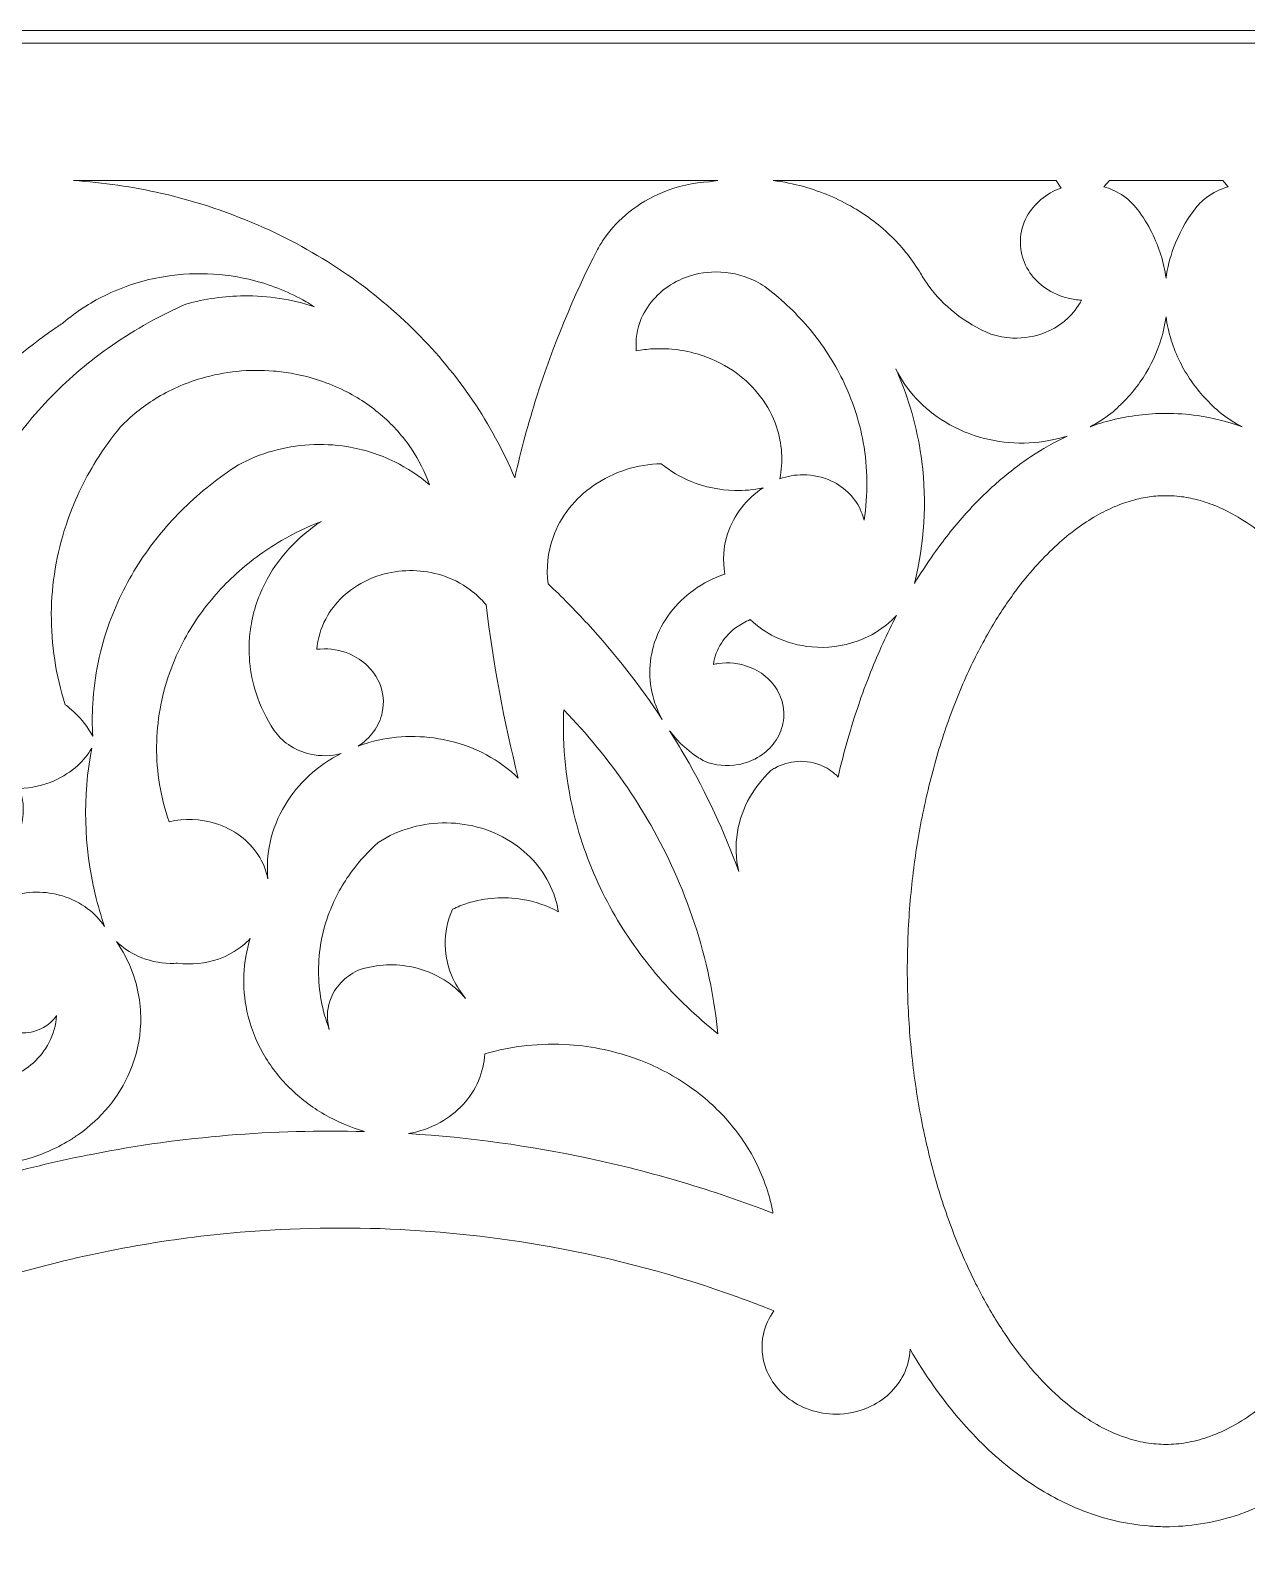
# Model space of a CAD drawing. Header units: millimetres. Extents: x 4600 to 4846, y 410 to 672.
# Drawn here: x 4657.3 to 4705.5, y 471.2 to 531.8 of the extents above; entities that cross this region are included whole.
import ezdxf

# ---------------------------------------------------------------- set-up
doc = ezdxf.new("R2010")
doc.units = ezdxf.units.MM
doc.header["$MEASUREMENT"] = 0
doc.layers.add('SITARA ALL', color=18, linetype='Continuous', true_color=0x000000)

msp = doc.modelspace()

# ---------------------------------------------------------------- linework, layer by layer
at = {"layer": 'SITARA ALL', "lineweight": 9}
for points, knots in [([(4600.273, 531.799), (4600.273, 531.799), (4844.273, 531.799), (4844.273, 531.799), (4844.273, 531.799), (4844.273, 409.799), (4844.273, 409.799), (4844.273, 409.799), (4600.273, 409.799), (4600.273, 409.799), (4600.273, 409.799), (4600.273, 531.799), (4600.273, 531.799)], [0, 0, 0, 0, 0.25, 0.25, 0.25, 0.5, 0.5, 0.5, 0.75, 0.75, 0.75, 1, 1, 1, 1]), ([(4702.273, 472.502), (4702.273, 472.502), (4702.415, 472.503), (4702.415, 472.503), (4703.356, 472.522), (4704.287, 472.686), (4705.178, 472.991), (4705.296, 473.032), (4705.414, 473.075), (4705.53, 473.121), (4706.308, 473.425), (4707.048, 473.817), (4707.737, 474.29), (4707.825, 474.351), (4707.913, 474.413), (4707.999, 474.476), (4708.771, 475.041), (4709.484, 475.682), (4710.127, 476.39), (4710.182, 476.451), (4710.236, 476.512), (4710.291, 476.574), (4711.068, 477.462), (4711.76, 478.422), (4712.358, 479.44), (4712.358, 479.44), (4712.411, 479.532), (4712.411, 479.532), (4712.425, 479.165), (4712.52, 478.807), (4712.691, 478.482), (4712.84, 478.2), (4713.038, 477.947), (4713.275, 477.735), (4713.529, 477.508), (4713.82, 477.326), (4714.135, 477.198), (4714.519, 477.043), (4714.929, 476.963), (4715.342, 476.963), (4715.784, 476.962), (4716.22, 477.053), (4716.624, 477.23), (4716.935, 477.366), (4717.22, 477.554), (4717.467, 477.788), (4717.641, 477.953), (4717.793, 478.142), (4717.918, 478.348), (4718.102, 478.652), (4718.219, 478.993), (4718.26, 479.347), (4718.308, 479.768), (4718.244, 480.194), (4718.076, 480.583), (4718.004, 480.75), (4717.914, 480.909), (4717.808, 481.058), (4720.057, 481.957), (4722.374, 482.676), (4724.737, 483.207), (4727.815, 483.898), (4730.956, 484.276), (4734.11, 484.332), (4737.51, 484.395), (4740.908, 484.086), (4744.241, 483.411), (4746.654, 482.922), (4749.024, 482.239), (4751.327, 481.368), (4753.364, 480.598), (4755.342, 479.678), (4757.244, 478.616), (4758.133, 478.119), (4759.005, 477.59), (4759.857, 477.031), (4761.439, 476.115), (4763.092, 475.327), (4764.8, 474.673), (4766.791, 473.911), (4768.845, 473.328), (4770.94, 472.933), (4774.144, 472.328), (4777.413, 472.155), (4780.663, 472.418), (4783.034, 472.609), (4785.38, 473.034), (4787.668, 473.685), (4789.542, 474.219), (4791.368, 474.908), (4793.127, 475.744), (4794.718, 476.5), (4796.246, 477.379), (4797.7, 478.374), (4798.179, 478.702), (4798.65, 479.043), (4799.112, 479.397), (4799.666, 479.863), (4800.164, 480.392), (4800.595, 480.974), (4801.032, 481.563), (4801.393, 482.205), (4801.668, 482.885), (4801.994, 483.689), (4802.192, 484.538), (4802.253, 485.404), (4802.267, 485.6), (4802.273, 485.796), (4802.273, 485.992), (4802.273, 485.992), (4802.271, 486.167), (4802.271, 486.167), (4802.271, 486.167), (4802.271, 531.299), (4802.271, 531.299), (4802.271, 531.299), (4702.273, 531.299), (4702.273, 531.299), (4702.273, 531.299), (4602.275, 531.299), (4602.275, 531.299), (4602.275, 531.299), (4602.275, 486.167), (4602.275, 486.167), (4602.275, 486.167), (4602.273, 485.992), (4602.273, 485.992), (4602.272, 485.052), (4602.432, 484.118), (4602.746, 483.232), (4602.995, 482.531), (4603.333, 481.866), (4603.753, 481.253), (4604.161, 480.656), (4604.638, 480.11), (4605.174, 479.625), (4605.259, 479.547), (4605.346, 479.471), (4605.435, 479.397), (4606.787, 478.362), (4608.217, 477.432), (4609.713, 476.615), (4611.371, 475.71), (4613.1, 474.942), (4614.883, 474.319), (4616.945, 473.597), (4619.069, 473.066), (4621.227, 472.731), (4625.225, 472.111), (4629.297, 472.158), (4633.279, 472.873), (4635.377, 473.249), (4637.437, 473.812), (4639.434, 474.555), (4641.167, 475.199), (4642.844, 475.981), (4644.451, 476.894), (4644.531, 476.94), (4644.61, 476.985), (4644.689, 477.031), (4646.45, 478.186), (4648.293, 479.211), (4650.202, 480.098), (4652.288, 481.066), (4654.446, 481.874), (4656.655, 482.514), (4659.322, 483.285), (4662.052, 483.815), (4664.813, 484.097), (4669.024, 484.528), (4673.275, 484.386), (4677.448, 483.674), (4679.966, 483.244), (4682.445, 482.605), (4684.858, 481.762), (4685.49, 481.542), (4686.116, 481.307), (4686.738, 481.058), (4686.541, 480.782), (4686.401, 480.47), (4686.327, 480.139), (4686.224, 479.67), (4686.262, 479.18), (4686.438, 478.733), (4686.491, 478.599), (4686.554, 478.47), (4686.628, 478.348), (4686.792, 478.078), (4687.001, 477.838), (4687.247, 477.64), (4687.52, 477.421), (4687.829, 477.25), (4688.16, 477.137), (4688.496, 477.022), (4688.849, 476.963), (4689.204, 476.963), (4689.639, 476.963), (4690.07, 477.051), (4690.469, 477.223), (4690.782, 477.358), (4691.069, 477.545), (4691.317, 477.778), (4691.55, 477.995), (4691.742, 478.253), (4691.883, 478.539), (4692.036, 478.848), (4692.122, 479.187), (4692.135, 479.532), (4692.726, 478.51), (4693.412, 477.547), (4694.185, 476.655), (4694.185, 476.655), (4694.256, 476.574), (4694.256, 476.574), (4694.882, 475.859), (4695.579, 475.209), (4696.336, 474.634), (4696.406, 474.581), (4696.476, 474.528), (4696.547, 474.476), (4697.213, 473.988), (4697.933, 473.579), (4698.692, 473.254), (4698.799, 473.208), (4698.907, 473.164), (4699.016, 473.121), (4699.832, 472.802), (4700.69, 472.604), (4701.564, 472.532), (4701.753, 472.517), (4701.942, 472.507), (4702.131, 472.503), (4702.131, 472.503), (4702.273, 472.502), (4702.273, 472.502)], [0, 0, 0, 0, 0.012821, 0.012821, 0.012821, 0.025641, 0.025641, 0.025641, 0.038462, 0.038462, 0.038462, 0.051282, 0.051282, 0.051282, 0.064103, 0.064103, 0.064103, 0.076923, 0.076923, 0.076923, 0.089744, 0.089744, 0.089744, 0.102564, 0.102564, 0.102564, 0.115385, 0.115385, 0.115385, 0.128205, 0.128205, 0.128205, 0.141026, 0.141026, 0.141026, 0.153846, 0.153846, 0.153846, 0.166667, 0.166667, 0.166667, 0.179487, 0.179487, 0.179487, 0.192308, 0.192308, 0.192308, 0.205128, 0.205128, 0.205128, 0.217949, 0.217949, 0.217949, 0.230769, 0.230769, 0.230769, 0.24359, 0.24359, 0.24359, 0.25641, 0.25641, 0.25641, 0.269231, 0.269231, 0.269231, 0.282051, 0.282051, 0.282051, 0.294872, 0.294872, 0.294872, 0.307692, 0.307692, 0.307692, 0.320513, 0.320513, 0.320513, 0.333333, 0.333333, 0.333333, 0.346154, 0.346154, 0.346154, 0.358974, 0.358974, 0.358974, 0.371795, 0.371795, 0.371795, 0.384615, 0.384615, 0.384615, 0.397436, 0.397436, 0.397436, 0.410256, 0.410256, 0.410256, 0.423077, 0.423077, 0.423077, 0.435897, 0.435897, 0.435897, 0.448718, 0.448718, 0.448718, 0.461538, 0.461538, 0.461538, 0.474359, 0.474359, 0.474359, 0.487179, 0.487179, 0.487179, 0.5, 0.5, 0.5, 0.512821, 0.512821, 0.512821, 0.525641, 0.525641, 0.525641, 0.538462, 0.538462, 0.538462, 0.551282, 0.551282, 0.551282, 0.564103, 0.564103, 0.564103, 0.576923, 0.576923, 0.576923, 0.589744, 0.589744, 0.589744, 0.602564, 0.602564, 0.602564, 0.615385, 0.615385, 0.615385, 0.628205, 0.628205, 0.628205, 0.641026, 0.641026, 0.641026, 0.653846, 0.653846, 0.653846, 0.666667, 0.666667, 0.666667, 0.679487, 0.679487, 0.679487, 0.692308, 0.692308, 0.692308, 0.705128, 0.705128, 0.705128, 0.717949, 0.717949, 0.717949, 0.730769, 0.730769, 0.730769, 0.74359, 0.74359, 0.74359, 0.75641, 0.75641, 0.75641, 0.769231, 0.769231, 0.769231, 0.782051, 0.782051, 0.782051, 0.794872, 0.794872, 0.794872, 0.807692, 0.807692, 0.807692, 0.820513, 0.820513, 0.820513, 0.833333, 0.833333, 0.833333, 0.846154, 0.846154, 0.846154, 0.858974, 0.858974, 0.858974, 0.871795, 0.871795, 0.871795, 0.884615, 0.884615, 0.884615, 0.897436, 0.897436, 0.897436, 0.910256, 0.910256, 0.910256, 0.923077, 0.923077, 0.923077, 0.935897, 0.935897, 0.935897, 0.948718, 0.948718, 0.948718, 0.961538, 0.961538, 0.961538, 0.974359, 0.974359, 0.974359, 0.987179, 0.987179, 0.987179, 1, 1, 1, 1]), ([(4676.479, 514.066), (4676.025, 515.145), (4675.465, 516.176), (4674.808, 517.145), (4674.153, 518.109), (4673.409, 519.009), (4672.586, 519.835), (4671.745, 520.678), (4670.829, 521.444), (4669.849, 522.122), (4668.81, 522.841), (4667.708, 523.463), (4666.556, 523.981), (4665.25, 524.568), (4663.89, 525.025), (4662.494, 525.344), (4661.344, 525.607), (4660.175, 525.779), (4658.997, 525.856), (4658.997, 525.856), (4684.515, 525.856), (4684.515, 525.856), (4684.406, 525.842), (4684.297, 525.826), (4684.189, 525.808), (4683.548, 525.771), (4682.917, 525.627), (4682.323, 525.383), (4681.847, 525.187), (4681.4, 524.924), (4680.998, 524.602), (4680.628, 524.305), (4680.302, 523.958), (4680.03, 523.569), (4679.93, 523.426), (4679.839, 523.278), (4679.756, 523.125), (4678.795, 521.256), (4677.992, 519.311), (4677.353, 517.309), (4677.013, 516.242), (4676.722, 515.16), (4676.479, 514.066)], [0, 0, 0, 0, 0.071429, 0.071429, 0.071429, 0.142857, 0.142857, 0.142857, 0.214286, 0.214286, 0.214286, 0.285714, 0.285714, 0.285714, 0.357143, 0.357143, 0.357143, 0.428571, 0.428571, 0.428571, 0.5, 0.5, 0.5, 0.571429, 0.571429, 0.571429, 0.642857, 0.642857, 0.642857, 0.714286, 0.714286, 0.714286, 0.785714, 0.785714, 0.785714, 0.857143, 0.857143, 0.857143, 0.928571, 0.928571, 0.928571, 1, 1, 1, 1]), ([(4695.33, 519.773), (4694.819, 519.985), (4694.339, 520.266), (4693.905, 520.609), (4693.503, 520.927), (4693.147, 521.298), (4692.847, 521.713), (4692.739, 521.863), (4692.639, 522.018), (4692.548, 522.178), (4692.235, 522.702), (4691.856, 523.184), (4691.421, 523.612), (4690.962, 524.064), (4690.45, 524.456), (4689.895, 524.78), (4689.275, 525.142), (4688.612, 525.422), (4687.921, 525.613), (4687.523, 525.723), (4687.119, 525.804), (4686.71, 525.856), (4686.71, 525.856), (4697.917, 525.856), (4697.917, 525.856), (4697.917, 525.856), (4698.114, 525.556), (4698.114, 525.556), (4697.821, 525.452), (4697.55, 525.297), (4697.312, 525.098), (4697.089, 524.911), (4696.903, 524.685), (4696.764, 524.43), (4696.604, 524.137), (4696.515, 523.812), (4696.504, 523.479), (4696.499, 523.332), (4696.51, 523.186), (4696.537, 523.041), (4696.592, 522.74), (4696.71, 522.455), (4696.884, 522.203), (4697.049, 521.962), (4697.257, 521.754), (4697.498, 521.588), (4697.771, 521.4), (4698.076, 521.264), (4698.399, 521.188), (4698.57, 521.148), (4698.745, 521.124), (4698.92, 521.116), (4698.78, 520.84), (4698.591, 520.592), (4698.364, 520.382), (4698.115, 520.154), (4697.827, 519.971), (4697.515, 519.843), (4697.096, 519.67), (4696.644, 519.591), (4696.191, 519.612), (4695.898, 519.624), (4695.608, 519.679), (4695.33, 519.773)], [0, 0, 0, 0, 0.047619, 0.047619, 0.047619, 0.095238, 0.095238, 0.095238, 0.142857, 0.142857, 0.142857, 0.190476, 0.190476, 0.190476, 0.238095, 0.238095, 0.238095, 0.285714, 0.285714, 0.285714, 0.333333, 0.333333, 0.333333, 0.380952, 0.380952, 0.380952, 0.428571, 0.428571, 0.428571, 0.47619, 0.47619, 0.47619, 0.52381, 0.52381, 0.52381, 0.571429, 0.571429, 0.571429, 0.619048, 0.619048, 0.619048, 0.666667, 0.666667, 0.666667, 0.714286, 0.714286, 0.714286, 0.761905, 0.761905, 0.761905, 0.809524, 0.809524, 0.809524, 0.857143, 0.857143, 0.857143, 0.904762, 0.904762, 0.904762, 0.952381, 0.952381, 0.952381, 1, 1, 1, 1]), ([(4702.273, 521.988), (4702.186, 522.616), (4701.997, 523.225), (4701.712, 523.792), (4701.552, 524.111), (4701.364, 524.415), (4701.151, 524.701), (4700.974, 524.937), (4700.756, 525.139), (4700.507, 525.296), (4700.29, 525.434), (4700.055, 525.539), (4699.808, 525.609), (4699.808, 525.609), (4700.029, 525.856), (4700.029, 525.856), (4700.029, 525.856), (4702.273, 525.856), (4702.273, 525.856), (4702.273, 525.856), (4704.517, 525.856), (4704.517, 525.856), (4704.517, 525.856), (4704.738, 525.609), (4704.738, 525.609), (4704.426, 525.521), (4704.133, 525.376), (4703.873, 525.181), (4703.692, 525.045), (4703.531, 524.883), (4703.395, 524.701), (4703.049, 524.238), (4702.771, 523.726), (4702.571, 523.183), (4702.429, 522.796), (4702.329, 522.396), (4702.273, 521.988)], [0, 0, 0, 0, 0.083333, 0.083333, 0.083333, 0.166667, 0.166667, 0.166667, 0.25, 0.25, 0.25, 0.333333, 0.333333, 0.333333, 0.416667, 0.416667, 0.416667, 0.5, 0.5, 0.5, 0.583333, 0.583333, 0.583333, 0.666667, 0.666667, 0.666667, 0.75, 0.75, 0.75, 0.833333, 0.833333, 0.833333, 0.916667, 0.916667, 0.916667, 1, 1, 1, 1]), ([(4652.743, 506.811), (4652.413, 507.025), (4652.047, 507.178), (4651.662, 507.262), (4651.056, 507.396), (4650.425, 507.363), (4649.836, 507.165), (4649.67, 507.109), (4649.509, 507.04), (4649.354, 506.958), (4649.657, 508.362), (4650.109, 509.729), (4650.702, 511.036), (4651.248, 512.239), (4651.907, 513.388), (4652.669, 514.467), (4653.416, 515.524), (4654.254, 516.514), (4655.174, 517.425), (4656.114, 518.354), (4657.132, 519.202), (4658.216, 519.959), (4658.345, 520.049), (4658.476, 520.139), (4658.607, 520.227), (4659.1, 520.646), (4659.643, 521.003), (4660.223, 521.29), (4660.914, 521.631), (4661.65, 521.876), (4662.408, 522.017), (4663.66, 522.25), (4664.948, 522.205), (4666.18, 521.883), (4666.89, 521.698), (4667.573, 521.419), (4668.209, 521.054), (4668.321, 520.989), (4668.432, 520.922), (4668.541, 520.852), (4667.641, 521.147), (4666.7, 521.294), (4665.753, 521.286), (4664.976, 521.28), (4664.203, 521.17), (4663.455, 520.96), (4662.433, 520.511), (4661.457, 519.966), (4660.539, 519.331), (4659.674, 518.733), (4658.868, 518.053), (4658.132, 517.3), (4657.413, 516.566), (4656.769, 515.762), (4656.209, 514.901), (4655.629, 514.01), (4655.146, 513.058), (4654.77, 512.063), (4654.331, 510.899), (4654.047, 509.683), (4653.925, 508.445), (4653.918, 508.373), (4653.911, 508.301), (4653.905, 508.23), (4653.621, 508.051), (4653.37, 507.826), (4653.162, 507.563), (4652.982, 507.337), (4652.841, 507.083), (4652.743, 506.811)], [0, 0, 0, 0, 0.043478, 0.043478, 0.043478, 0.086957, 0.086957, 0.086957, 0.130435, 0.130435, 0.130435, 0.173913, 0.173913, 0.173913, 0.217391, 0.217391, 0.217391, 0.26087, 0.26087, 0.26087, 0.304348, 0.304348, 0.304348, 0.347826, 0.347826, 0.347826, 0.391304, 0.391304, 0.391304, 0.434783, 0.434783, 0.434783, 0.478261, 0.478261, 0.478261, 0.521739, 0.521739, 0.521739, 0.565217, 0.565217, 0.565217, 0.608696, 0.608696, 0.608696, 0.652174, 0.652174, 0.652174, 0.695652, 0.695652, 0.695652, 0.73913, 0.73913, 0.73913, 0.782609, 0.782609, 0.782609, 0.826087, 0.826087, 0.826087, 0.869565, 0.869565, 0.869565, 0.913043, 0.913043, 0.913043, 0.956522, 0.956522, 0.956522, 1, 1, 1, 1]), ([(4690.313, 512.391), (4690.291, 512.507), (4690.255, 512.621), (4690.204, 512.728), (4690.098, 512.989), (4689.942, 513.228), (4689.745, 513.43), (4689.536, 513.646), (4689.29, 513.821), (4689.017, 513.946), (4688.667, 514.109), (4688.286, 514.193), (4687.9, 514.194), (4687.584, 514.195), (4687.271, 514.141), (4686.974, 514.034), (4687.113, 514.718), (4687.069, 515.427), (4686.847, 516.089), (4686.702, 516.521), (4686.488, 516.925), (4686.213, 517.288), (4685.939, 517.648), (4685.614, 517.966), (4685.248, 518.231), (4684.848, 518.52), (4684.407, 518.748), (4683.94, 518.908), (4683.298, 519.128), (4682.619, 519.221), (4681.941, 519.184), (4681.723, 519.172), (4681.506, 519.147), (4681.292, 519.108), (4681.251, 519.543), (4681.32, 519.981), (4681.49, 520.383), (4681.623, 520.695), (4681.811, 520.98), (4682.045, 521.226), (4682.284, 521.478), (4682.564, 521.689), (4682.872, 521.849), (4682.905, 521.866), (4682.939, 521.883), (4682.972, 521.899), (4683.379, 522.093), (4683.821, 522.205), (4684.271, 522.229), (4684.771, 522.257), (4685.272, 522.176), (4685.738, 521.992), (4685.997, 521.89), (4686.242, 521.755), (4686.466, 521.591), (4687.095, 521.107), (4687.668, 520.555), (4688.175, 519.945), (4688.683, 519.334), (4689.116, 518.665), (4689.465, 517.951), (4689.849, 517.168), (4690.122, 516.336), (4690.278, 515.479), (4690.463, 514.459), (4690.474, 513.415), (4690.313, 512.391)], [0, 0, 0, 0, 0.045455, 0.045455, 0.045455, 0.090909, 0.090909, 0.090909, 0.136364, 0.136364, 0.136364, 0.181818, 0.181818, 0.181818, 0.227273, 0.227273, 0.227273, 0.272727, 0.272727, 0.272727, 0.318182, 0.318182, 0.318182, 0.363636, 0.363636, 0.363636, 0.409091, 0.409091, 0.409091, 0.454545, 0.454545, 0.454545, 0.5, 0.5, 0.5, 0.545455, 0.545455, 0.545455, 0.590909, 0.590909, 0.590909, 0.636364, 0.636364, 0.636364, 0.681818, 0.681818, 0.681818, 0.727273, 0.727273, 0.727273, 0.772727, 0.772727, 0.772727, 0.818182, 0.818182, 0.818182, 0.863636, 0.863636, 0.863636, 0.909091, 0.909091, 0.909091, 0.954545, 0.954545, 0.954545, 1, 1, 1, 1]), ([(4699.262, 516.099), (4699.554, 516.25), (4699.832, 516.426), (4700.093, 516.627), (4700.527, 516.986), (4700.913, 517.401), (4701.239, 517.861), (4701.576, 518.335), (4701.842, 518.857), (4702.028, 519.408), (4702.142, 519.748), (4702.224, 520.097), (4702.273, 520.453), (4702.36, 519.826), (4702.549, 519.218), (4702.832, 518.653), (4703.087, 518.146), (4703.409, 517.676), (4703.792, 517.258), (4703.997, 517.032), (4704.218, 516.821), (4704.453, 516.627), (4704.714, 516.426), (4704.992, 516.25), (4705.284, 516.099), (4704.711, 516.304), (4704.119, 516.45), (4703.517, 516.538), (4703.105, 516.597), (4702.689, 516.627), (4702.273, 516.627), (4701.55, 516.626), (4700.83, 516.537), (4700.129, 516.361), (4699.836, 516.288), (4699.547, 516.2), (4699.262, 516.099)], [0, 0, 0, 0, 0.083333, 0.083333, 0.083333, 0.166667, 0.166667, 0.166667, 0.25, 0.25, 0.25, 0.333333, 0.333333, 0.333333, 0.416667, 0.416667, 0.416667, 0.5, 0.5, 0.5, 0.583333, 0.583333, 0.583333, 0.666667, 0.666667, 0.666667, 0.75, 0.75, 0.75, 0.833333, 0.833333, 0.833333, 0.916667, 0.916667, 0.916667, 1, 1, 1, 1]), ([(4673.099, 513.789), (4672.683, 514.156), (4672.219, 514.466), (4671.721, 514.71), (4671.123, 515.003), (4670.486, 515.205), (4669.829, 515.309), (4668.845, 515.466), (4667.84, 515.407), (4666.881, 515.136), (4666.413, 515.004), (4665.962, 514.819), (4665.534, 514.587), (4664.756, 514.092), (4664.032, 513.518), (4663.373, 512.873), (4662.733, 512.248), (4662.162, 511.556), (4661.669, 510.809), (4661.161, 510.039), (4660.745, 509.213), (4660.429, 508.347), (4660.05, 507.308), (4659.824, 506.219), (4659.761, 505.115), (4659.736, 504.686), (4659.736, 504.257), (4659.761, 503.829), (4659.571, 504.182), (4659.327, 504.501), (4659.036, 504.776), (4658.922, 504.885), (4658.801, 504.986), (4658.675, 505.08), (4658.299, 506.246), (4658.112, 507.465), (4658.121, 508.69), (4658.131, 509.882), (4658.328, 511.066), (4658.703, 512.198), (4659, 513.096), (4659.403, 513.955), (4659.903, 514.758), (4660.192, 515.222), (4660.511, 515.666), (4660.857, 516.088), (4661.267, 516.517), (4661.729, 516.891), (4662.234, 517.202), (4662.801, 517.552), (4663.413, 517.825), (4664.052, 518.013), (4664.982, 518.287), (4665.955, 518.387), (4666.922, 518.306), (4667.189, 518.284), (4667.456, 518.249), (4667.72, 518.199), (4668.418, 518.069), (4669.094, 517.843), (4669.729, 517.527), (4670.275, 517.255), (4670.784, 516.914), (4671.244, 516.513), (4671.679, 516.133), (4672.063, 515.698), (4672.385, 515.219), (4672.682, 514.778), (4672.921, 514.3), (4673.099, 513.789)], [0, 0, 0, 0, 0.043478, 0.043478, 0.043478, 0.086957, 0.086957, 0.086957, 0.130435, 0.130435, 0.130435, 0.173913, 0.173913, 0.173913, 0.217391, 0.217391, 0.217391, 0.26087, 0.26087, 0.26087, 0.304348, 0.304348, 0.304348, 0.347826, 0.347826, 0.347826, 0.391304, 0.391304, 0.391304, 0.434783, 0.434783, 0.434783, 0.478261, 0.478261, 0.478261, 0.521739, 0.521739, 0.521739, 0.565217, 0.565217, 0.565217, 0.608696, 0.608696, 0.608696, 0.652174, 0.652174, 0.652174, 0.695652, 0.695652, 0.695652, 0.73913, 0.73913, 0.73913, 0.782609, 0.782609, 0.782609, 0.826087, 0.826087, 0.826087, 0.869565, 0.869565, 0.869565, 0.913043, 0.913043, 0.913043, 0.956522, 0.956522, 0.956522, 1, 1, 1, 1]), ([(4692.304, 509.881), (4692.706, 511.459), (4692.807, 513.098), (4692.602, 514.713), (4692.455, 515.861), (4692.157, 516.984), (4691.716, 518.055), (4691.67, 518.167), (4691.622, 518.279), (4691.572, 518.39), (4691.782, 517.962), (4692.053, 517.568), (4692.377, 517.219), (4692.714, 516.856), (4693.1, 516.542), (4693.523, 516.286), (4694.009, 515.992), (4694.536, 515.773), (4695.087, 515.634), (4696.115, 515.373), (4697.192, 515.39), (4698.211, 515.682), (4698.259, 515.696), (4698.306, 515.71), (4698.353, 515.725), (4697.852, 515.489), (4697.37, 515.215), (4696.91, 514.906), (4696.437, 514.588), (4695.986, 514.24), (4695.56, 513.862), (4695.108, 513.462), (4694.681, 513.035), (4694.281, 512.584), (4693.848, 512.095), (4693.442, 511.582), (4693.066, 511.047), (4692.799, 510.667), (4692.544, 510.279), (4692.304, 509.881)], [0, 0, 0, 0, 0.076923, 0.076923, 0.076923, 0.153846, 0.153846, 0.153846, 0.230769, 0.230769, 0.230769, 0.307692, 0.307692, 0.307692, 0.384615, 0.384615, 0.384615, 0.461538, 0.461538, 0.461538, 0.538462, 0.538462, 0.538462, 0.615385, 0.615385, 0.615385, 0.692308, 0.692308, 0.692308, 0.769231, 0.769231, 0.769231, 0.846154, 0.846154, 0.846154, 0.923077, 0.923077, 0.923077, 1, 1, 1, 1]), ([(4682.317, 504.498), (4681.435, 505.836), (4680.448, 507.101), (4679.365, 508.282), (4678.863, 508.829), (4678.343, 509.358), (4677.803, 509.868), (4677.716, 510.488), (4677.78, 511.12), (4677.992, 511.709), (4678.142, 512.127), (4678.36, 512.518), (4678.636, 512.867), (4678.91, 513.212), (4679.233, 513.514), (4679.595, 513.764), (4679.993, 514.04), (4680.431, 514.254), (4680.894, 514.399), (4681.343, 514.541), (4681.81, 514.62), (4682.281, 514.634), (4682.636, 514.341), (4683.033, 514.103), (4683.459, 513.929), (4684.007, 513.705), (4684.591, 513.584), (4685.183, 513.571), (4685.562, 513.562), (4685.94, 513.596), (4686.31, 513.674), (4685.986, 513.458), (4685.698, 513.191), (4685.458, 512.885), (4685.214, 512.574), (4685.027, 512.224), (4684.904, 511.849), (4684.737, 511.337), (4684.702, 510.79), (4684.803, 510.261), (4684.361, 510.111), (4683.943, 509.897), (4683.564, 509.625), (4683.209, 509.372), (4682.895, 509.067), (4682.631, 508.72), (4682.363, 508.368), (4682.156, 507.973), (4682.017, 507.553), (4681.759, 506.77), (4681.763, 505.924), (4682.03, 505.144), (4682.107, 504.921), (4682.203, 504.705), (4682.317, 504.498)], [0, 0, 0, 0, 0.055556, 0.055556, 0.055556, 0.111111, 0.111111, 0.111111, 0.166667, 0.166667, 0.166667, 0.222222, 0.222222, 0.222222, 0.277778, 0.277778, 0.277778, 0.333333, 0.333333, 0.333333, 0.388889, 0.388889, 0.388889, 0.444444, 0.444444, 0.444444, 0.5, 0.5, 0.5, 0.555556, 0.555556, 0.555556, 0.611111, 0.611111, 0.611111, 0.666667, 0.666667, 0.666667, 0.722222, 0.722222, 0.722222, 0.777778, 0.777778, 0.777778, 0.833333, 0.833333, 0.833333, 0.888889, 0.888889, 0.888889, 0.944444, 0.944444, 0.944444, 1, 1, 1, 1]), ([(4702.273, 513.365), (4702.414, 513.365), (4702.555, 513.358), (4702.695, 513.346), (4702.943, 513.324), (4703.188, 513.283), (4703.43, 513.223), (4703.692, 513.159), (4703.95, 513.076), (4704.201, 512.975), (4704.48, 512.862), (4704.751, 512.73), (4705.013, 512.58), (4705.339, 512.394), (4705.653, 512.185), (4705.95, 511.956), (4705.987, 511.928), (4706.024, 511.899), (4706.06, 511.87), (4706.398, 511.602), (4706.719, 511.313), (4707.022, 511.005), (4707.057, 510.969), (4707.092, 510.933), (4707.128, 510.896), (4707.474, 510.535), (4707.799, 510.155), (4708.102, 509.757), (4708.102, 509.757), (4708.176, 509.659), (4708.176, 509.659), (4708.518, 509.203), (4708.835, 508.729), (4709.127, 508.24), (4709.238, 508.055), (4709.345, 507.868), (4709.449, 507.679), (4709.779, 507.081), (4710.079, 506.466), (4710.347, 505.838), (4710.42, 505.67), (4710.49, 505.5), (4710.559, 505.329), (4710.863, 504.568), (4711.13, 503.793), (4711.358, 503.006), (4711.389, 502.896), (4711.421, 502.786), (4711.451, 502.676), (4711.713, 501.727), (4711.925, 500.766), (4712.088, 499.795), (4712.257, 498.793), (4712.376, 497.783), (4712.445, 496.769), (4712.516, 495.741), (4712.537, 494.711), (4712.509, 493.681), (4712.481, 492.657), (4712.404, 491.635), (4712.277, 490.618), (4712.153, 489.626), (4711.98, 488.64), (4711.757, 487.665), (4711.556, 486.783), (4711.311, 485.912), (4711.022, 485.054), (4711.022, 485.054), (4710.97, 484.905), (4710.97, 484.905), (4710.767, 484.313), (4710.54, 483.73), (4710.289, 483.157), (4710.053, 482.614), (4709.793, 482.082), (4709.511, 481.562), (4709.247, 481.076), (4708.961, 480.602), (4708.653, 480.142), (4708.369, 479.717), (4708.063, 479.308), (4707.737, 478.914), (4707.44, 478.556), (4707.123, 478.216), (4706.788, 477.893), (4706.487, 477.604), (4706.168, 477.335), (4705.834, 477.085), (4705.537, 476.865), (4705.226, 476.665), (4704.902, 476.487), (4704.617, 476.33), (4704.32, 476.195), (4704.014, 476.083), (4703.742, 475.983), (4703.462, 475.906), (4703.177, 475.851), (4702.913, 475.8), (4702.645, 475.772), (4702.377, 475.765), (4702.11, 475.76), (4701.844, 475.776), (4701.58, 475.815), (4701.301, 475.857), (4701.024, 475.921), (4700.755, 476.007), (4700.455, 476.103), (4700.163, 476.222), (4699.881, 476.363), (4699.561, 476.523), (4699.253, 476.706), (4698.959, 476.909), (4698.626, 477.139), (4698.309, 477.391), (4698.008, 477.662), (4697.666, 477.97), (4697.343, 478.299), (4697.039, 478.645), (4696.973, 478.721), (4696.908, 478.797), (4696.843, 478.874), (4696.498, 479.287), (4696.175, 479.718), (4695.877, 480.166), (4695.826, 480.242), (4695.776, 480.319), (4695.726, 480.395), (4695.386, 480.924), (4695.073, 481.471), (4694.788, 482.032), (4694.759, 482.088), (4694.731, 482.145), (4694.703, 482.201), (4694.377, 482.859), (4694.083, 483.532), (4693.824, 484.218), (4693.824, 484.218), (4693.81, 484.256), (4693.81, 484.256), (4693.531, 484.998), (4693.286, 485.753), (4693.077, 486.517), (4692.859, 487.316), (4692.675, 488.124), (4692.527, 488.939), (4692.374, 489.779), (4692.257, 490.624), (4692.174, 491.473), (4692.091, 492.335), (4692.042, 493.201), (4692.029, 494.067), (4692.015, 494.936), (4692.037, 495.805), (4692.094, 496.672), (4692.15, 497.53), (4692.242, 498.385), (4692.369, 499.235), (4692.492, 500.065), (4692.651, 500.889), (4692.845, 501.705), (4693.032, 502.491), (4693.254, 503.268), (4693.51, 504.033), (4693.754, 504.759), (4694.032, 505.473), (4694.345, 506.172), (4694.621, 506.789), (4694.928, 507.391), (4695.264, 507.976), (4695.264, 507.976), (4695.323, 508.077), (4695.323, 508.077), (4695.619, 508.585), (4695.941, 509.076), (4696.289, 509.55), (4696.329, 509.604), (4696.369, 509.658), (4696.409, 509.711), (4696.651, 510.031), (4696.908, 510.34), (4697.177, 510.638), (4697.425, 510.912), (4697.686, 511.174), (4697.959, 511.423), (4698.208, 511.65), (4698.469, 511.865), (4698.741, 512.065), (4698.987, 512.246), (4699.242, 512.413), (4699.507, 512.566), (4699.745, 512.703), (4699.991, 512.826), (4700.245, 512.933), (4700.474, 513.03), (4700.709, 513.113), (4700.948, 513.18), (4701.169, 513.241), (4701.393, 513.288), (4701.62, 513.32), (4701.836, 513.35), (4702.055, 513.365), (4702.273, 513.365)], [0, 0, 0, 0, 0.014925, 0.014925, 0.014925, 0.029851, 0.029851, 0.029851, 0.044776, 0.044776, 0.044776, 0.059701, 0.059701, 0.059701, 0.074627, 0.074627, 0.074627, 0.089552, 0.089552, 0.089552, 0.104478, 0.104478, 0.104478, 0.119403, 0.119403, 0.119403, 0.134328, 0.134328, 0.134328, 0.149254, 0.149254, 0.149254, 0.164179, 0.164179, 0.164179, 0.179104, 0.179104, 0.179104, 0.19403, 0.19403, 0.19403, 0.208955, 0.208955, 0.208955, 0.223881, 0.223881, 0.223881, 0.238806, 0.238806, 0.238806, 0.253731, 0.253731, 0.253731, 0.268657, 0.268657, 0.268657, 0.283582, 0.283582, 0.283582, 0.298507, 0.298507, 0.298507, 0.313433, 0.313433, 0.313433, 0.328358, 0.328358, 0.328358, 0.343284, 0.343284, 0.343284, 0.358209, 0.358209, 0.358209, 0.373134, 0.373134, 0.373134, 0.38806, 0.38806, 0.38806, 0.402985, 0.402985, 0.402985, 0.41791, 0.41791, 0.41791, 0.432836, 0.432836, 0.432836, 0.447761, 0.447761, 0.447761, 0.462687, 0.462687, 0.462687, 0.477612, 0.477612, 0.477612, 0.492537, 0.492537, 0.492537, 0.507463, 0.507463, 0.507463, 0.522388, 0.522388, 0.522388, 0.537313, 0.537313, 0.537313, 0.552239, 0.552239, 0.552239, 0.567164, 0.567164, 0.567164, 0.58209, 0.58209, 0.58209, 0.597015, 0.597015, 0.597015, 0.61194, 0.61194, 0.61194, 0.626866, 0.626866, 0.626866, 0.641791, 0.641791, 0.641791, 0.656716, 0.656716, 0.656716, 0.671642, 0.671642, 0.671642, 0.686567, 0.686567, 0.686567, 0.701493, 0.701493, 0.701493, 0.716418, 0.716418, 0.716418, 0.731343, 0.731343, 0.731343, 0.746269, 0.746269, 0.746269, 0.761194, 0.761194, 0.761194, 0.776119, 0.776119, 0.776119, 0.791045, 0.791045, 0.791045, 0.80597, 0.80597, 0.80597, 0.820896, 0.820896, 0.820896, 0.835821, 0.835821, 0.835821, 0.850746, 0.850746, 0.850746, 0.865672, 0.865672, 0.865672, 0.880597, 0.880597, 0.880597, 0.895522, 0.895522, 0.895522, 0.910448, 0.910448, 0.910448, 0.925373, 0.925373, 0.925373, 0.940299, 0.940299, 0.940299, 0.955224, 0.955224, 0.955224, 0.970149, 0.970149, 0.970149, 0.985075, 0.985075, 0.985075, 1, 1, 1, 1]), ([(4666.7, 498.183), (4666.63, 498.524), (4666.496, 498.848), (4666.304, 499.138), (4666.117, 499.418), (4665.885, 499.665), (4665.616, 499.867), (4665.317, 500.092), (4664.983, 500.263), (4664.627, 500.374), (4664.029, 500.561), (4663.393, 500.584), (4662.784, 500.439), (4662.45, 501.402), (4662.283, 502.416), (4662.291, 503.435), (4662.3, 504.419), (4662.471, 505.396), (4662.798, 506.325), (4663.061, 507.072), (4663.418, 507.783), (4663.861, 508.441), (4664.287, 509.075), (4664.785, 509.658), (4665.345, 510.179), (4665.922, 510.716), (4666.558, 511.188), (4667.239, 511.585), (4667.745, 511.88), (4668.273, 512.135), (4668.819, 512.348), (4668.345, 512.04), (4667.912, 511.673), (4667.53, 511.256), (4667.149, 510.84), (4666.827, 510.373), (4666.572, 509.87), (4666.285, 509.3), (4666.094, 508.687), (4666.006, 508.056), (4665.891, 507.21), (4665.967, 506.35), (4666.231, 505.539), (4666.399, 505.021), (4666.637, 504.528), (4666.939, 504.075), (4667.092, 503.849), (4667.285, 503.654), (4667.51, 503.499), (4667.772, 503.317), (4668.068, 503.189), (4668.38, 503.12), (4668.782, 503.032), (4669.199, 503.041), (4669.596, 503.146), (4669.132, 502.91), (4668.703, 502.611), (4668.319, 502.258), (4667.952, 501.919), (4667.635, 501.53), (4667.377, 501.102), (4667.1, 500.643), (4666.9, 500.141), (4666.786, 499.616), (4666.685, 499.146), (4666.655, 498.663), (4666.7, 498.183)], [0, 0, 0, 0, 0.045455, 0.045455, 0.045455, 0.090909, 0.090909, 0.090909, 0.136364, 0.136364, 0.136364, 0.181818, 0.181818, 0.181818, 0.227273, 0.227273, 0.227273, 0.272727, 0.272727, 0.272727, 0.318182, 0.318182, 0.318182, 0.363636, 0.363636, 0.363636, 0.409091, 0.409091, 0.409091, 0.454545, 0.454545, 0.454545, 0.5, 0.5, 0.5, 0.545455, 0.545455, 0.545455, 0.590909, 0.590909, 0.590909, 0.636364, 0.636364, 0.636364, 0.681818, 0.681818, 0.681818, 0.727273, 0.727273, 0.727273, 0.772727, 0.772727, 0.772727, 0.818182, 0.818182, 0.818182, 0.863636, 0.863636, 0.863636, 0.909091, 0.909091, 0.909091, 0.954545, 0.954545, 0.954545, 1, 1, 1, 1]), ([(4676.618, 502.173), (4676.243, 502.534), (4675.82, 502.842), (4675.361, 503.089), (4674.823, 503.378), (4674.244, 503.584), (4673.644, 503.701), (4672.667, 503.894), (4671.66, 503.852), (4670.702, 503.581), (4670.558, 503.54), (4670.416, 503.494), (4670.276, 503.443), (4670.511, 503.591), (4670.716, 503.781), (4670.881, 504.004), (4671.052, 504.236), (4671.172, 504.501), (4671.231, 504.782), (4671.313, 505.171), (4671.272, 505.576), (4671.115, 505.941), (4671.007, 506.191), (4670.851, 506.417), (4670.657, 506.607), (4670.448, 506.813), (4670.201, 506.977), (4669.931, 507.091), (4669.566, 507.246), (4669.171, 507.313), (4668.775, 507.288), (4668.729, 507.285), (4668.682, 507.281), (4668.636, 507.276), (4668.672, 507.696), (4668.792, 508.104), (4668.99, 508.477), (4669.165, 508.808), (4669.395, 509.107), (4669.668, 509.363), (4669.955, 509.632), (4670.284, 509.854), (4670.641, 510.02), (4670.857, 510.121), (4671.082, 510.203), (4671.314, 510.263), (4672.06, 510.459), (4672.846, 510.44), (4673.582, 510.209), (4673.986, 510.082), (4674.366, 509.89), (4674.707, 509.64), (4674.942, 509.467), (4675.156, 509.265), (4675.342, 509.04), (4675.615, 506.725), (4676.041, 504.431), (4676.618, 502.173)], [0, 0, 0, 0, 0.052632, 0.052632, 0.052632, 0.105263, 0.105263, 0.105263, 0.157895, 0.157895, 0.157895, 0.210526, 0.210526, 0.210526, 0.263158, 0.263158, 0.263158, 0.315789, 0.315789, 0.315789, 0.368421, 0.368421, 0.368421, 0.421053, 0.421053, 0.421053, 0.473684, 0.473684, 0.473684, 0.526316, 0.526316, 0.526316, 0.578947, 0.578947, 0.578947, 0.631579, 0.631579, 0.631579, 0.684211, 0.684211, 0.684211, 0.736842, 0.736842, 0.736842, 0.789474, 0.789474, 0.789474, 0.842105, 0.842105, 0.842105, 0.894737, 0.894737, 0.894737, 0.947368, 0.947368, 0.947368, 1, 1, 1, 1]), ([(4685.349, 498.465), (4684.776, 500.048), (4684.065, 501.576), (4683.222, 503.033), (4683.024, 503.376), (4682.819, 503.715), (4682.607, 504.05), (4682.867, 503.701), (4683.178, 503.394), (4683.529, 503.138), (4683.678, 503.028), (4683.833, 502.928), (4683.994, 502.838), (4684.416, 502.673), (4684.875, 502.628), (4685.321, 502.707), (4685.63, 502.761), (4685.925, 502.876), (4686.19, 503.045), (4686.416, 503.189), (4686.613, 503.375), (4686.771, 503.593), (4686.932, 503.815), (4687.044, 504.07), (4687.099, 504.339), (4687.112, 504.404), (4687.122, 504.47), (4687.128, 504.536), (4687.157, 504.864), (4687.1, 505.193), (4686.96, 505.491), (4686.848, 505.731), (4686.69, 505.946), (4686.495, 506.125), (4686.284, 506.32), (4686.038, 506.472), (4685.77, 506.574), (4685.376, 506.725), (4684.95, 506.773), (4684.533, 506.712), (4684.47, 506.702), (4684.407, 506.691), (4684.344, 506.677), (4684.388, 506.979), (4684.497, 507.269), (4684.663, 507.526), (4684.821, 507.769), (4685.023, 507.981), (4685.258, 508.151), (4685.427, 508.273), (4685.61, 508.374), (4685.804, 508.452), (4686.093, 508.176), (4686.424, 507.947), (4686.784, 507.772), (4687.24, 507.551), (4687.732, 507.415), (4688.237, 507.371), (4688.846, 507.316), (4689.46, 507.393), (4690.036, 507.597), (4690.436, 507.739), (4690.81, 507.943), (4691.145, 508.203), (4691.307, 508.329), (4691.458, 508.468), (4691.597, 508.619), (4691.218, 507.888), (4690.877, 507.138), (4690.573, 506.373), (4690.228, 505.503), (4689.927, 504.616), (4689.67, 503.716), (4689.528, 503.219), (4689.399, 502.719), (4689.282, 502.215), (4689.111, 502.398), (4688.906, 502.545), (4688.678, 502.649), (4688.363, 502.792), (4688.017, 502.856), (4687.671, 502.833), (4687.36, 502.814), (4687.058, 502.725), (4686.787, 502.572), (4686.73, 502.54), (4686.675, 502.505), (4686.621, 502.467), (4686.293, 502.161), (4686.013, 501.806), (4685.789, 501.416), (4685.545, 500.988), (4685.378, 500.52), (4685.297, 500.033), (4685.212, 499.512), (4685.229, 498.979), (4685.349, 498.465)], [0, 0, 0, 0, 0.03125, 0.03125, 0.03125, 0.0625, 0.0625, 0.0625, 0.09375, 0.09375, 0.09375, 0.125, 0.125, 0.125, 0.15625, 0.15625, 0.15625, 0.1875, 0.1875, 0.1875, 0.21875, 0.21875, 0.21875, 0.25, 0.25, 0.25, 0.28125, 0.28125, 0.28125, 0.3125, 0.3125, 0.3125, 0.34375, 0.34375, 0.34375, 0.375, 0.375, 0.375, 0.40625, 0.40625, 0.40625, 0.4375, 0.4375, 0.4375, 0.46875, 0.46875, 0.46875, 0.5, 0.5, 0.5, 0.53125, 0.53125, 0.53125, 0.5625, 0.5625, 0.5625, 0.59375, 0.59375, 0.59375, 0.625, 0.625, 0.625, 0.65625, 0.65625, 0.65625, 0.6875, 0.6875, 0.6875, 0.71875, 0.71875, 0.71875, 0.75, 0.75, 0.75, 0.78125, 0.78125, 0.78125, 0.8125, 0.8125, 0.8125, 0.84375, 0.84375, 0.84375, 0.875, 0.875, 0.875, 0.90625, 0.90625, 0.90625, 0.9375, 0.9375, 0.9375, 0.96875, 0.96875, 0.96875, 1, 1, 1, 1]), ([(4684.525, 492.04), (4683.676, 492.71), (4682.893, 493.459), (4682.186, 494.278), (4681.489, 495.086), (4680.873, 495.961), (4680.349, 496.891), (4679.792, 497.88), (4679.347, 498.928), (4679.021, 500.015), (4678.603, 501.412), (4678.394, 502.863), (4678.401, 504.321), (4678.402, 504.506), (4678.407, 504.69), (4678.415, 504.874), (4679.343, 503.924), (4680.187, 502.894), (4680.936, 501.796), (4681.698, 500.678), (4682.355, 499.491), (4682.896, 498.25), (4683.497, 496.875), (4683.947, 495.439), (4684.239, 493.967), (4684.365, 493.329), (4684.46, 492.686), (4684.525, 492.04)], [0, 0, 0, 0, 0.111111, 0.111111, 0.111111, 0.222222, 0.222222, 0.222222, 0.333333, 0.333333, 0.333333, 0.444444, 0.444444, 0.444444, 0.555556, 0.555556, 0.555556, 0.666667, 0.666667, 0.666667, 0.777778, 0.777778, 0.777778, 0.888889, 0.888889, 0.888889, 1, 1, 1, 1]), ([(4652.357, 491.617), (4651.621, 492.719), (4650.991, 493.889), (4650.477, 495.111), (4649.901, 496.477), (4649.479, 497.904), (4649.218, 499.363), (4649.145, 499.771), (4649.085, 500.181), (4649.038, 500.592), (4649.362, 500.371), (4649.723, 500.21), (4650.103, 500.114), (4650.746, 499.952), (4651.422, 499.976), (4652.053, 500.183), (4652.316, 500.269), (4652.566, 500.388), (4652.799, 500.537), (4652.913, 500.226), (4653.083, 499.939), (4653.299, 499.688), (4653.523, 499.429), (4653.789, 499.21), (4654.086, 499.04), (4654.434, 498.841), (4654.816, 498.706), (4655.213, 498.643), (4655.357, 498.62), (4655.503, 498.606), (4655.649, 498.602), (4655.933, 498.772), (4656.186, 498.989), (4656.398, 499.244), (4656.615, 499.504), (4656.78, 499.802), (4656.886, 500.124), (4657.061, 500.658), (4657.052, 501.236), (4656.861, 501.765), (4657.335, 501.776), (4657.802, 501.879), (4658.237, 502.069), (4658.579, 502.219), (4658.894, 502.424), (4659.169, 502.677), (4659.384, 502.875), (4659.57, 503.103), (4659.721, 503.353), (4659.355, 501.436), (4659.402, 499.464), (4659.86, 497.567), (4659.964, 497.136), (4660.088, 496.711), (4660.232, 496.292), (4660.048, 496.562), (4659.821, 496.8), (4659.56, 496.996), (4659.259, 497.221), (4658.921, 497.392), (4658.562, 497.501), (4657.883, 497.707), (4657.157, 497.698), (4656.484, 497.475), (4656.133, 497.359), (4655.806, 497.184), (4655.515, 496.957), (4655.433, 496.893), (4655.354, 496.824), (4655.279, 496.752), (4655.042, 496.523), (4654.846, 496.254), (4654.701, 495.958), (4654.522, 495.591), (4654.431, 495.188), (4654.437, 494.78), (4654.444, 494.386), (4654.539, 493.998), (4654.717, 493.647), (4654.869, 493.348), (4655.071, 493.078), (4655.317, 492.85), (4655.554, 492.629), (4655.825, 492.446), (4656.118, 492.308), (4656.353, 492.169), (4656.619, 492.089), (4656.892, 492.075), (4657.184, 492.06), (4657.474, 492.119), (4657.736, 492.248), (4657.93, 492.343), (4658.102, 492.478), (4658.24, 492.644), (4658.272, 492.682), (4658.302, 492.723), (4658.329, 492.764), (4658.307, 492.385), (4658.203, 492.015), (4658.025, 491.679), (4657.868, 491.383), (4657.66, 491.116), (4657.41, 490.891), (4657.147, 490.653), (4656.845, 490.461), (4656.517, 490.323), (4656.296, 490.229), (4656.066, 490.159), (4655.83, 490.113), (4655.247, 490.002), (4654.645, 490.041), (4654.081, 490.228), (4653.728, 490.345), (4653.396, 490.522), (4653.103, 490.752), (4652.841, 490.957), (4652.616, 491.204), (4652.436, 491.485), (4652.409, 491.528), (4652.382, 491.572), (4652.357, 491.617)], [0, 0, 0, 0, 0.025, 0.025, 0.025, 0.05, 0.05, 0.05, 0.075, 0.075, 0.075, 0.1, 0.1, 0.1, 0.125, 0.125, 0.125, 0.15, 0.15, 0.15, 0.175, 0.175, 0.175, 0.2, 0.2, 0.2, 0.225, 0.225, 0.225, 0.25, 0.25, 0.25, 0.275, 0.275, 0.275, 0.3, 0.3, 0.3, 0.325, 0.325, 0.325, 0.35, 0.35, 0.35, 0.375, 0.375, 0.375, 0.4, 0.4, 0.4, 0.425, 0.425, 0.425, 0.45, 0.45, 0.45, 0.475, 0.475, 0.475, 0.5, 0.5, 0.5, 0.525, 0.525, 0.525, 0.55, 0.55, 0.55, 0.575, 0.575, 0.575, 0.6, 0.6, 0.6, 0.625, 0.625, 0.625, 0.65, 0.65, 0.65, 0.675, 0.675, 0.675, 0.7, 0.7, 0.7, 0.725, 0.725, 0.725, 0.75, 0.75, 0.75, 0.775, 0.775, 0.775, 0.8, 0.8, 0.8, 0.825, 0.825, 0.825, 0.85, 0.85, 0.85, 0.875, 0.875, 0.875, 0.9, 0.9, 0.9, 0.925, 0.925, 0.925, 0.95, 0.95, 0.95, 0.975, 0.975, 0.975, 1, 1, 1, 1]), ([(4669.132, 492.211), (4668.849, 492.951), (4668.704, 493.738), (4668.703, 494.531), (4668.704, 495.32), (4668.849, 496.104), (4669.13, 496.842), (4669.354, 497.432), (4669.66, 497.989), (4670.036, 498.496), (4670.34, 498.905), (4670.685, 499.281), (4671.067, 499.618), (4671.477, 499.886), (4671.926, 500.088), (4672.398, 500.217), (4673.302, 500.466), (4674.259, 500.455), (4675.156, 500.184), (4675.619, 500.045), (4676.058, 499.835), (4676.457, 499.562), (4676.812, 499.32), (4677.128, 499.026), (4677.396, 498.69), (4677.662, 498.358), (4677.872, 497.984), (4678.019, 497.584), (4678.103, 497.355), (4678.165, 497.118), (4678.203, 496.878), (4677.757, 497.118), (4677.274, 497.283), (4676.773, 497.364), (4676.05, 497.483), (4675.309, 497.431), (4674.61, 497.211), (4674.406, 497.146), (4674.206, 497.067), (4674.013, 496.975), (4673.812, 496.528), (4673.713, 496.043), (4673.722, 495.553), (4673.733, 495.084), (4673.842, 494.624), (4674.043, 494.2), (4674.173, 493.927), (4674.337, 493.671), (4674.531, 493.439), (4674.287, 493.728), (4673.999, 493.977), (4673.678, 494.176), (4673.3, 494.41), (4672.884, 494.579), (4672.45, 494.674), (4671.753, 494.828), (4671.028, 494.797), (4670.347, 494.584), (4670.089, 494.476), (4669.853, 494.32), (4669.652, 494.125), (4669.46, 493.938), (4669.306, 493.715), (4669.201, 493.468), (4669.051, 493.115), (4669.015, 492.724), (4669.096, 492.35), (4669.106, 492.303), (4669.118, 492.257), (4669.132, 492.211)], [0, 0, 0, 0, 0.043478, 0.043478, 0.043478, 0.086957, 0.086957, 0.086957, 0.130435, 0.130435, 0.130435, 0.173913, 0.173913, 0.173913, 0.217391, 0.217391, 0.217391, 0.26087, 0.26087, 0.26087, 0.304348, 0.304348, 0.304348, 0.347826, 0.347826, 0.347826, 0.391304, 0.391304, 0.391304, 0.434783, 0.434783, 0.434783, 0.478261, 0.478261, 0.478261, 0.521739, 0.521739, 0.521739, 0.565217, 0.565217, 0.565217, 0.608696, 0.608696, 0.608696, 0.652174, 0.652174, 0.652174, 0.695652, 0.695652, 0.695652, 0.73913, 0.73913, 0.73913, 0.782609, 0.782609, 0.782609, 0.826087, 0.826087, 0.826087, 0.869565, 0.869565, 0.869565, 0.913043, 0.913043, 0.913043, 0.956522, 0.956522, 0.956522, 1, 1, 1, 1]), ([(4646.911, 482.79), (4647.139, 483.478), (4647.227, 484.204), (4647.169, 484.927), (4647.426, 485.242), (4647.629, 485.597), (4647.77, 485.978), (4648.223, 487.152), (4648.521, 488.38), (4648.656, 489.632), (4648.734, 490.358), (4648.756, 491.09), (4648.722, 491.82), (4648.868, 491.206), (4649.105, 490.618), (4649.426, 490.075), (4649.728, 489.564), (4650.096, 489.095), (4650.521, 488.68), (4650.562, 488.641), (4650.603, 488.601), (4650.645, 488.562), (4651.056, 488.183), (4651.514, 487.86), (4652.008, 487.601), (4652.595, 487.293), (4653.222, 487.073), (4653.872, 486.946), (4654.941, 486.735), (4656.045, 486.775), (4657.096, 487.061), (4657.709, 487.228), (4658.294, 487.48), (4658.836, 487.81), (4658.96, 487.886), (4659.081, 487.966), (4659.199, 488.05), (4659.64, 488.361), (4660.038, 488.729), (4660.383, 489.145), (4660.733, 489.567), (4661.02, 490.038), (4661.235, 490.542), (4661.494, 491.148), (4661.638, 491.797), (4661.66, 492.456), (4661.683, 493.163), (4661.565, 493.867), (4661.312, 494.528), (4661.155, 494.939), (4660.95, 495.33), (4660.701, 495.693), (4660.949, 495.454), (4661.236, 495.26), (4661.549, 495.119), (4661.951, 494.937), (4662.386, 494.838), (4662.828, 494.828), (4662.928, 494.826), (4663.029, 494.828), (4663.129, 494.835), (4663.673, 494.762), (4664.226, 494.82), (4664.744, 495.002), (4665.093, 495.126), (4665.418, 495.308), (4665.706, 495.541), (4665.809, 495.625), (4665.906, 495.715), (4665.996, 495.812), (4665.709, 494.881), (4665.664, 493.893), (4665.867, 492.941), (4665.994, 492.349), (4666.211, 491.78), (4666.512, 491.254), (4666.795, 490.758), (4667.144, 490.303), (4667.549, 489.902), (4667.965, 489.491), (4668.431, 489.135), (4668.936, 488.843), (4669.439, 488.553), (4669.974, 488.324), (4670.531, 488.161), (4666.923, 488.261), (4663.315, 487.964), (4659.772, 487.273), (4657.242, 486.78), (4654.757, 486.085), (4652.339, 485.193), (4650.48, 484.508), (4648.668, 483.705), (4646.911, 482.79)], [0, 0, 0, 0, 0.032258, 0.032258, 0.032258, 0.064516, 0.064516, 0.064516, 0.096774, 0.096774, 0.096774, 0.129032, 0.129032, 0.129032, 0.16129, 0.16129, 0.16129, 0.193548, 0.193548, 0.193548, 0.225806, 0.225806, 0.225806, 0.258065, 0.258065, 0.258065, 0.290323, 0.290323, 0.290323, 0.322581, 0.322581, 0.322581, 0.354839, 0.354839, 0.354839, 0.387097, 0.387097, 0.387097, 0.419355, 0.419355, 0.419355, 0.451613, 0.451613, 0.451613, 0.483871, 0.483871, 0.483871, 0.516129, 0.516129, 0.516129, 0.548387, 0.548387, 0.548387, 0.580645, 0.580645, 0.580645, 0.612903, 0.612903, 0.612903, 0.645161, 0.645161, 0.645161, 0.677419, 0.677419, 0.677419, 0.709677, 0.709677, 0.709677, 0.741935, 0.741935, 0.741935, 0.774194, 0.774194, 0.774194, 0.806452, 0.806452, 0.806452, 0.83871, 0.83871, 0.83871, 0.870968, 0.870968, 0.870968, 0.903226, 0.903226, 0.903226, 0.935484, 0.935484, 0.935484, 0.967742, 0.967742, 0.967742, 1, 1, 1, 1]), ([(4686.704, 484.927), (4684.341, 485.841), (4681.91, 486.566), (4679.432, 487.096), (4677.071, 487.601), (4674.676, 487.931), (4672.266, 488.083), (4672.707, 488.158), (4673.132, 488.308), (4673.523, 488.525), (4673.862, 488.714), (4674.168, 488.954), (4674.431, 489.239), (4674.686, 489.515), (4674.892, 489.833), (4675.041, 490.178), (4675.186, 490.515), (4675.269, 490.876), (4675.288, 491.242), (4676.376, 491.557), (4677.511, 491.679), (4678.641, 491.603), (4679.566, 491.541), (4680.477, 491.346), (4681.346, 491.024), (4682.041, 490.766), (4682.701, 490.425), (4683.313, 490.007), (4683.872, 489.626), (4684.384, 489.179), (4684.837, 488.677), (4685.279, 488.187), (4685.659, 487.643), (4685.966, 487.06), (4686.302, 486.421), (4686.545, 485.738), (4686.685, 485.031), (4686.69, 485.002), (4686.696, 484.974), (4686.701, 484.945), (4686.701, 484.945), (4686.704, 484.927), (4686.704, 484.927)], [0, 0, 0, 0, 0.071429, 0.071429, 0.071429, 0.142857, 0.142857, 0.142857, 0.214286, 0.214286, 0.214286, 0.285714, 0.285714, 0.285714, 0.357143, 0.357143, 0.357143, 0.428571, 0.428571, 0.428571, 0.5, 0.5, 0.5, 0.571429, 0.571429, 0.571429, 0.642857, 0.642857, 0.642857, 0.714286, 0.714286, 0.714286, 0.785714, 0.785714, 0.785714, 0.857143, 0.857143, 0.857143, 0.928571, 0.928571, 0.928571, 1, 1, 1, 1])]:
    msp.add_open_spline(points, degree=3, knots=knots, dxfattribs=at)

doc.saveas('drawing.dxf')
